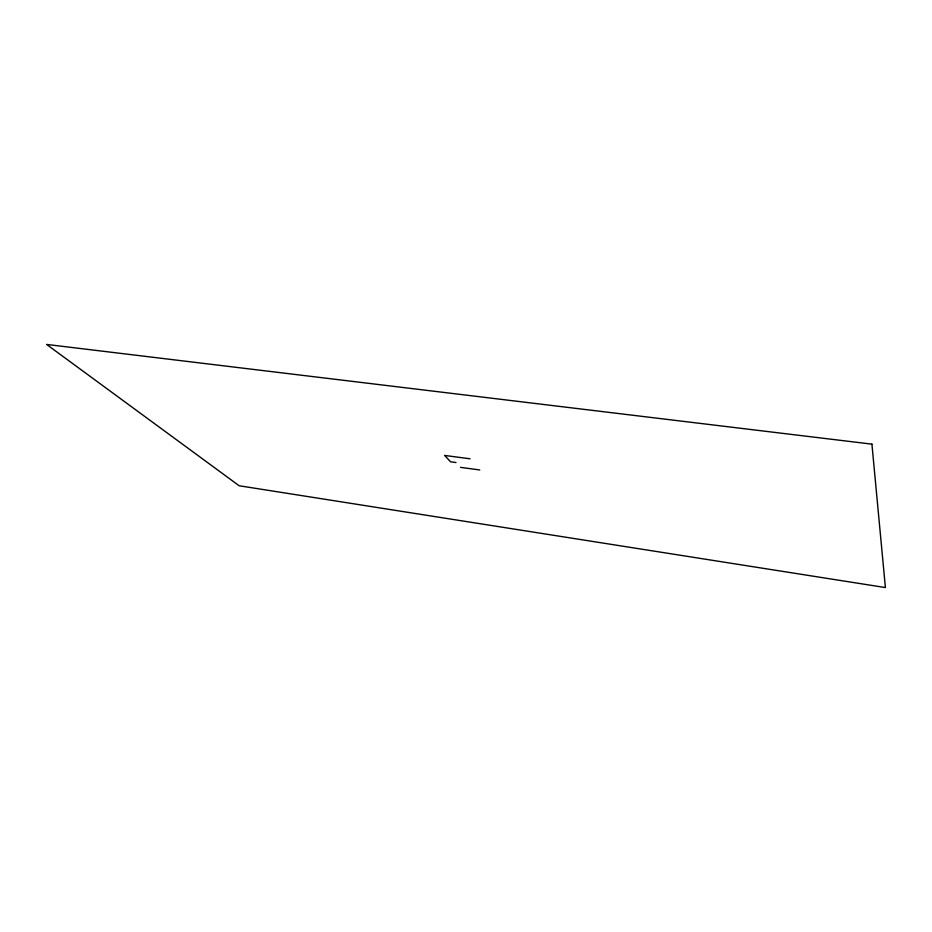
<?xml version="1.0" encoding="UTF-8"?>
<svg xmlns="http://www.w3.org/2000/svg" width="932" height="932" viewBox="0 0 932 932"><rect width="100%" height="100%" fill="white"/><g stroke="black" fill="none" stroke-linecap="round" stroke-linejoin="round"><path stroke-width="1.4" d="M470.101 458.8L444.611 455.433L450.622 461.806L456.016 462.528M460.525 467.363L479.759 469.961M871.921 444.145L46.6 344.432L239.175 485.758L885.4 587.568L871.921 444.145"/></g></svg>
